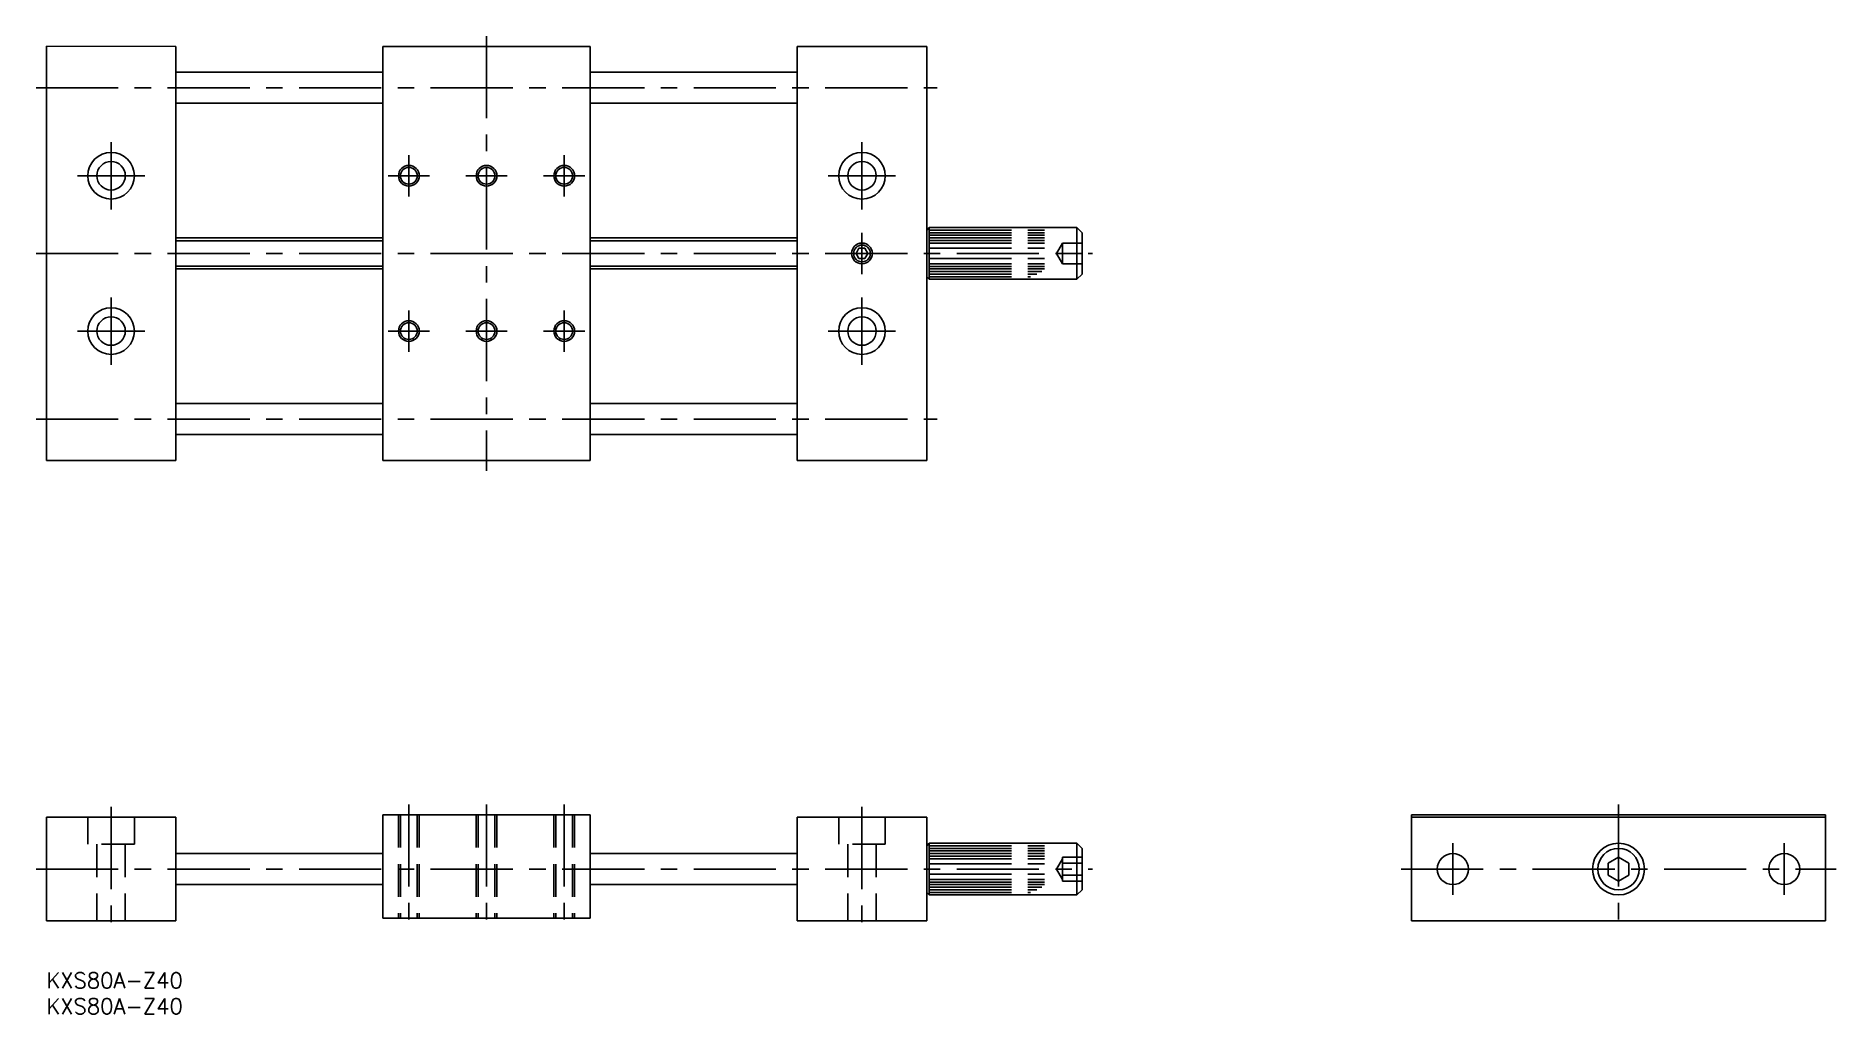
# Model space of a CAD drawing. Extents: x -2 to 346, y -8 to 181.
import ezdxf

# ---------------------------------------------------------------- set-up
doc = ezdxf.new("R2010")
doc.units = 0
doc.header["$LTSCALE"] = 0.5
for name, pattern in [('CENTER', [50.8, 31.75, -6.35, 6.35, -6.35]), ('DASHED', [19.05, 12.7, -6.35]), ('PHANTOM', [63.5, 31.75, -6.35, 6.35, -6.35, 6.35, -6.35])]:
    doc.linetypes.add(name, pattern=pattern)
for name, color, linetype in [('MSM_CENTER', 1, 'CENTER'), ('MSM_CONTINUOUS', 7, 'CONTINUOUS'), ('MSM_DASHED', 4, 'DASHED'), ('MSM_IMAGINARY', 6, 'PHANTOM'), ('MSM_NARROW', 5, 'CONTINUOUS'), ('MSM_PART_NUMBER', 7, 'CONTINUOUS')]:
    doc.layers.add(name, color=color, linetype=linetype)
doc.styles.get("Standard").update_dxf_attribs({"font": 'txt.shx', "height": 3, "bigfont": 'bigfont.shx'})

# ---------------------------------------------------------------- blocks, each defined once
blk = doc.blocks.new('*U3')
at = {"layer": 'MSM_PART_NUMBER'}
blk.add_text('KXS80A-Z40', height=3, dxfattribs=at).set_placement((0, -3))
blk = doc.blocks.new('*U4')
at = {"layer": 'MSM_PART_NUMBER'}
blk.add_text('KXS80A-Z40', height=3, dxfattribs=at).set_placement((0, -8))

msp = doc.modelspace()

# ---------------------------------------------------------------- linework, layer by layer
at = {"layer": 'MSM_CENTER'}
for p, q in [((85, 180.93), (85, 96.93)), ((-2, 170.93), (172, 170.93)), ((12.5, 160.43), (12.5, 147.43)), ((157.5, 160.43), (157.5, 147.43)), ((70, 157.93), (70, 149.93)), ((100, 157.93), (100, 149.93)), ((19, 153.93), (6, 153.93)), ((66, 153.93), (74, 153.93)), ((81, 153.93), (89, 153.93)), ((96, 153.93), (104, 153.93)), ((164, 153.93), (151, 153.93)), ((157.5, 142.93), (157.5, 134.93)), ((-2, 138.93), (202, 138.93)), ((12.5, 130.43), (12.5, 117.43)), ((157.5, 130.43), (157.5, 117.43)), ((70, 127.93), (70, 119.93)), ((100, 127.93), (100, 119.93)), ((19, 123.93), (6, 123.93)), ((66, 123.93), (74, 123.93)), ((81, 123.93), (89, 123.93)), ((96, 123.93), (104, 123.93)), ((164, 123.93), (151, 123.93)), ((-2, 106.93), (172, 106.93)), ((12.5, 32), (12.5, 8)), ((70, 32.5), (70, 8.5)), ((85, 32.5), (85, 8.5)), ((100, 32.5), (100, 8.5)), ((157.5, 32), (157.5, 8)), ((303.59, 32.5), (303.59, 8)), ((271.59, 25), (271.59, 15)), ((335.59, 25), (335.59, 15)), ((-2, 20), (202, 20)), ((261.59, 20), (345.59, 20))]:
    msp.add_line(p, q, dxfattribs=at)
at = {"layer": 'MSM_CONTINUOUS'}
for p, q in [((0, 98.93), (0, 178.94)), ((25, 178.93), (0, 178.94)), ((25, 98.93), (25, 178.93)), ((65, 98.93), (65, 178.93)), ((65, 178.93), (105, 178.93)), ((105, 178.93), (105, 98.93)), ((145, 98.93), (145, 178.93)), ((145, 178.93), (170, 178.93)), ((170, 98.93), (170, 178.93)), ((25, 173.93), (65, 173.93)), ((105, 173.93), (145, 173.93)), ((65, 167.93), (25, 167.93)), ((145, 167.93), (105, 167.93)), ((170.5, 143.93), (170, 143.43)), ((170.5, 143.93), (199, 143.93)), ((170.5, 143.93), (170.5, 133.93)), ((199, 143.93), (199, 133.93)), ((199, 143.93), (200, 142.93)), ((200, 142.93), (200, 134.93)), ((25, 141.93), (65, 141.93)), ((105, 141.93), (145, 141.93)), ((156.92, 139.93), (156.35, 138.93)), ((158.08, 139.93), (156.92, 139.93)), ((158.65, 138.93), (158.08, 139.93)), ((25, 135.93), (65, 135.93)), ((105, 135.93), (145, 135.93)), ((156.35, 138.93), (156.92, 137.93)), ((156.92, 137.93), (158.08, 137.93)), ((158.08, 137.93), (158.65, 138.93)), ((170.5, 133.93), (170, 134.43)), ((199, 133.93), (170.5, 133.93)), ((200, 134.93), (199, 133.93)), ((65, 109.93), (25, 109.93)), ((105, 109.93), (145, 109.93)), ((25, 103.93), (65, 103.93)), ((145, 103.93), (105, 103.93)), ((0, 98.93), (25, 98.93)), ((105, 98.93), (65, 98.93)), ((170, 98.93), (145, 98.93)), ((25, 30), (0, 30)), ((0, 30), (0, 10)), ((25, 10), (25, 30)), ((105, 30.5), (65, 30.5)), ((65, 30.5), (65, 10.5)), ((105, 10.5), (105, 30.5)), ((170, 30), (145, 30)), ((145, 30), (145, 10)), ((170, 10), (170, 30)), ((263.59, 30.5), (263.59, 10)), ((343.59, 30.5), (263.59, 30.5)), ((343.59, 30), (263.59, 30)), ((343.59, 10), (343.59, 30.5)), ((170.5, 25), (170, 24.5)), ((170.5, 25), (199, 25)), ((170.5, 25), (170.5, 15)), ((199, 25), (199, 15)), ((199, 25), (200, 24)), ((25, 23), (65, 23)), ((105, 23), (145, 23)), ((200, 24), (200, 16)), ((303.59, 22.31), (301.59, 21.15)), ((301.59, 21.15), (301.59, 18.85)), ((305.59, 21.15), (303.59, 22.31)), ((305.59, 18.85), (305.59, 21.15)), ((301.59, 18.85), (303.59, 17.69)), ((303.59, 17.69), (305.59, 18.85)), ((25, 17), (65, 17)), ((105, 17), (145, 17)), ((170.5, 15), (170, 15.5)), ((199, 15), (170.5, 15)), ((200, 16), (199, 15)), ((65, 10.5), (105, 10.5)), ((0, 10), (25, 10)), ((145, 10), (170, 10)), ((263.59, 10), (343.59, 10))]:
    msp.add_line(p, q, dxfattribs=at)
for centre, radius in [((12.5, 153.93), 4.5), ((12.5, 153.93), 2.75), ((157.5, 153.93), 4.5), ((157.5, 153.93), 2.75), ((70, 153.93), 1.62), ((85, 153.93), 1.62), ((100, 153.93), 1.62), ((157.5, 138.93), 1.62), ((12.5, 123.93), 4.5), ((12.5, 123.93), 2.75), ((70, 123.93), 1.62), ((85, 123.93), 1.62), ((100, 123.93), 1.62), ((157.5, 123.93), 4.5), ((157.5, 123.93), 2.75), ((303.59, 20), 5), ((271.59, 20), 3), ((303.59, 20), 4), ((335.59, 20), 3)]:
    msp.add_circle(centre, radius, dxfattribs=at)
at = {"layer": 'MSM_DASHED'}
for p, q in [((196.2, 140.93), (195.05, 138.93)), ((200, 140.93), (196.2, 140.93)), ((196.2, 136.93), (196.2, 140.93)), ((196.2, 136.93), (195.05, 138.93)), ((200, 138.93), (196.2, 138.93)), ((200, 136.93), (196.2, 136.93)), ((8, 30), (8, 24.8)), ((17, 30), (17, 24.8)), ((68, 30.5), (68, 10.5)), ((68.38, 30.5), (68.38, 10.5)), ((71.62, 30.5), (71.62, 10.5)), ((72, 30.5), (72, 10.5)), ((83, 30.5), (83, 10.5)), ((83.38, 30.5), (83.38, 10.5)), ((86.62, 30.5), (86.62, 10.5)), ((87, 30.5), (87, 10.5)), ((98, 30.5), (98, 10.5)), ((98.38, 30.5), (98.38, 10.5)), ((101.62, 30.5), (101.62, 10.5)), ((102, 30.5), (102, 10.5)), ((153, 30), (153, 24.8)), ((162, 30), (162, 24.8)), ((17, 24.8), (8, 24.8)), ((9.75, 24.8), (9.75, 10)), ((15.25, 24.8), (15.25, 10)), ((162, 24.8), (153, 24.8)), ((154.75, 24.8), (154.75, 10)), ((160.25, 24.8), (160.25, 10)), ((196.2, 22), (195.05, 20)), ((196.2, 22.31), (200, 22.31)), ((196.2, 22.31), (196.2, 17.69)), ((196.2, 21.15), (200, 21.15)), ((196.2, 18), (195.05, 20)), ((196.2, 18.85), (200, 18.85)), ((196.2, 17.69), (200, 17.69))]:
    msp.add_line(p, q, dxfattribs=at)
at = {"layer": 'MSM_IMAGINARY'}
for p, q in [((170.5, 143.43), (194.67, 143.43)), ((170.5, 142.93), (193.64, 142.93)), ((170.5, 142.43), (193.07, 142.43)), ((170.5, 141.93), (193.01, 141.93)), ((170.5, 141.43), (193.17, 141.43)), ((170.5, 140.93), (193.39, 140.93)), ((170.5, 139.93), (193.65, 139.93)), ((170.5, 137.93), (193.67, 137.93)), ((170.5, 136.93), (193.54, 136.93)), ((170.5, 136.43), (193.37, 136.43)), ((170.5, 135.93), (193.02, 135.93)), ((170.5, 135.43), (192.26, 135.43)), ((170.5, 134.93), (191.26, 134.93)), ((170.5, 134.43), (190.02, 134.43)), ((170.5, 24.5), (194.67, 24.5)), ((170.5, 24), (193.64, 24)), ((170.5, 23.5), (193.07, 23.5)), ((170.5, 23), (193.01, 23)), ((170.5, 22.5), (193.17, 22.5)), ((170.5, 22), (193.39, 22)), ((170.5, 21), (193.65, 21)), ((170.5, 19), (193.67, 19)), ((170.5, 18), (193.54, 18)), ((170.5, 17.5), (193.37, 17.5)), ((170.5, 17), (193.02, 17)), ((170.5, 16.5), (192.26, 16.5)), ((170.5, 16), (191.26, 16)), ((170.5, 15.5), (190.02, 15.5))]:
    msp.add_line(p, q, dxfattribs=at)
at = {"layer": 'MSM_NARROW'}
for p, q in [((25, 141.39), (65, 141.39)), ((105, 141.39), (145, 141.39)), ((25, 136.47), (65, 136.47)), ((105, 136.47), (145, 136.47))]:
    msp.add_line(p, q, dxfattribs=at)
for centre in [(70, 153.93), (85, 153.93), (100, 153.93), (157.5, 138.93), (70, 123.93), (85, 123.93), (100, 123.93)]:
    msp.add_circle(centre, 2, dxfattribs=at)

# ---------------------------------------------------------------- block references
at = {"layer": 'MSM_CONTINUOUS'}
for name in ['*U3', '*U4']:
    msp.add_blockref(name, (0, 0), dxfattribs=at)

doc.saveas('drawing.dxf')
